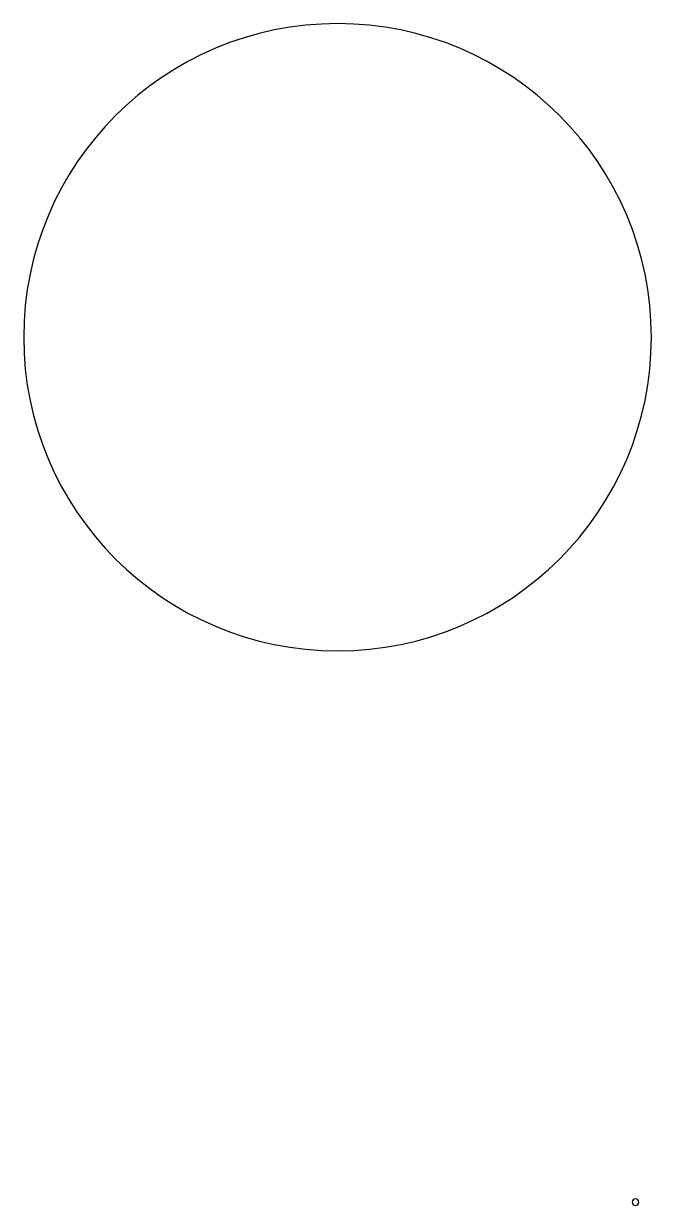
# Model space of a CAD drawing. Extents: x 74 to 144, y -211 to -79.
import ezdxf

# ---------------------------------------------------------------- set-up
doc = ezdxf.new("R2010")
doc.units = 0
doc.layers.get('0').update_dxf_attribs({"lineweight": 25})

msp = doc.modelspace()

# ---------------------------------------------------------------- linework, layer by layer
at = {"flags": 128}
for points in [[(73.91, -114.12, 1), (143.76, -114.12, 1)], [(141.64, -210.43, 1), (142.35, -210.43, 1)]]:
    msp.add_lwpolyline(points, format="xyb", close=True, dxfattribs=at)

doc.saveas('drawing.dxf')
